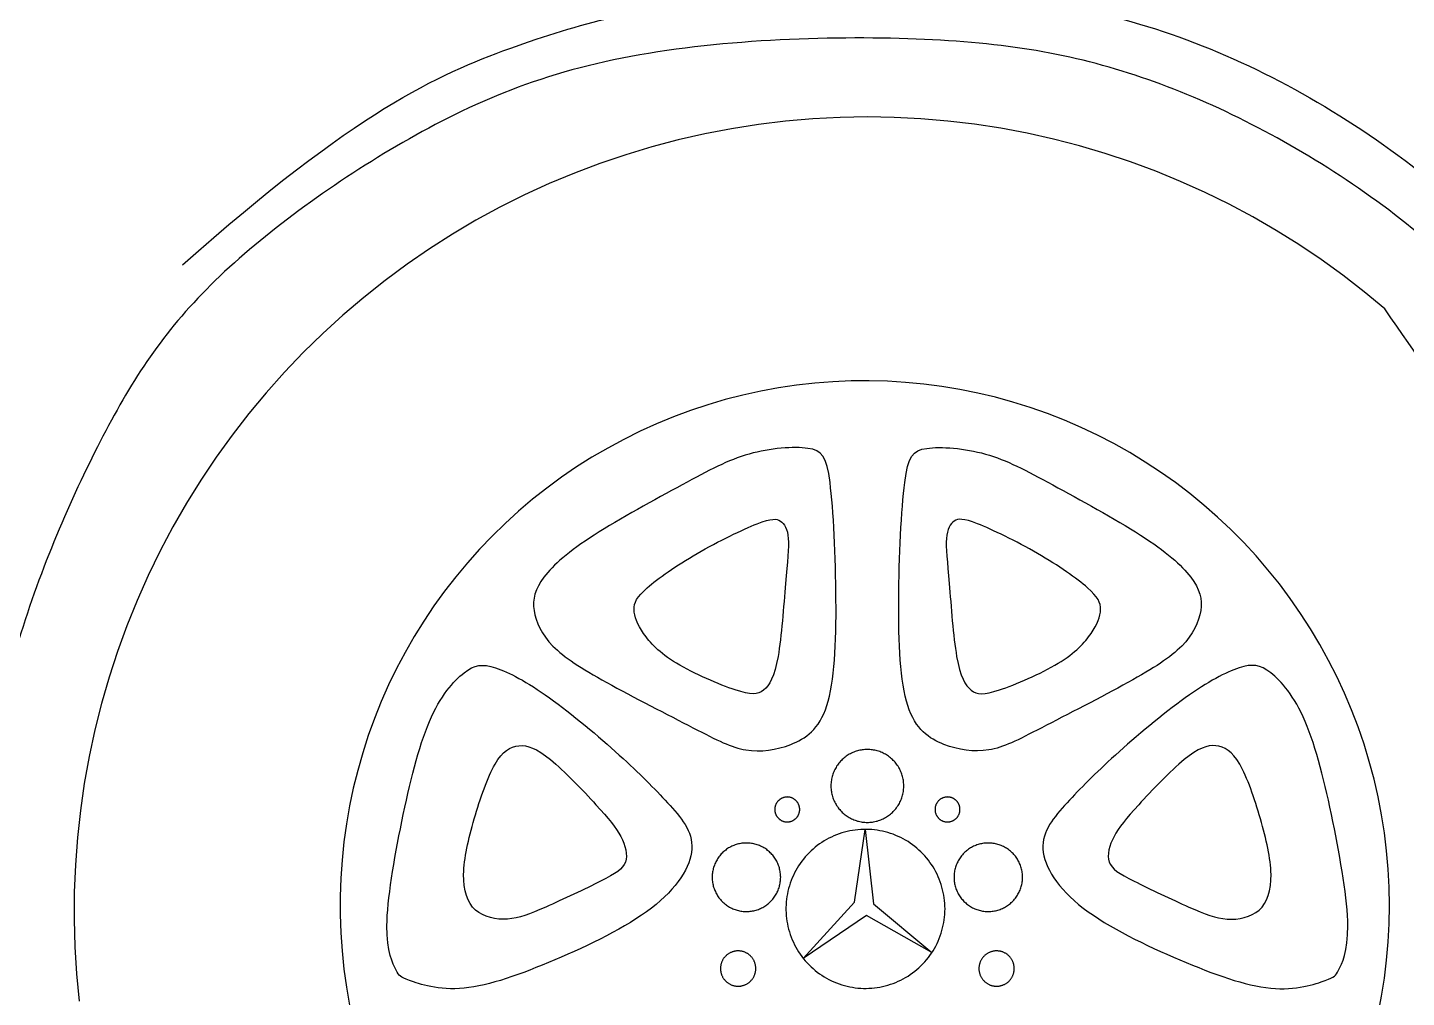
# Model space of a CAD drawing. Header units: millimetres. Extents: x 500 to 16522, y -4 to 2093.
# Drawn here: x 3972 to 4572, y 303 to 724 of the extents above; entities that cross this region are included whole.
import ezdxf

# ---------------------------------------------------------------- set-up
doc = ezdxf.new("R2010")
doc.units = ezdxf.units.MM
doc.header["$MEASUREMENT"] = 0
doc.layers.add('inner', color=180, linetype='Continuous')
doc.layers.add('outer', color=200, linetype='Continuous')

msp = doc.modelspace()

# ---------------------------------------------------------------- linework, layer by layer
at = {"layer": 'inner'}
for points in [[(4337.32, 685.62), (4325.46, 685.42), (4313.61, 684.81), (4301.79, 683.79), (4290.01, 682.37), (4278.29, 680.54), (4266.64, 678.31), (4255.08, 675.68), (4243.61, 672.65), (4232.25, 669.23), (4221.01, 665.42), (4209.92, 661.23), (4198.97, 656.66), (4188.19, 651.72), (4177.58, 646.4), (4167.16, 640.73), (4156.95, 634.7), (4146.94, 628.33), (4137.17, 621.61), (4127.63, 614.56), (4118.33, 607.19), (4109.3, 599.5), (4100.54, 591.51), (4092.05, 583.21), (4083.86, 574.64), (4075.96, 565.78), (4068.38, 556.66), (4061.11, 547.29), (4054.17, 537.67), (4047.57, 527.81), (4041.31, 517.74), (4035.39, 507.45), (4029.84, 496.97), (4024.65, 486.31), (4019.83, 475.47), (4015.38, 464.47), (4011.32, 453.33), (4007.64, 442.05), (4004.35, 430.65), (4001.45, 419.15), (3998.95, 407.55), (3996.85, 395.88), (3995.16, 384.14), (3993.87, 372.35), (3992.98, 360.52), (3992.51, 348.66), (3992.44, 336.8), (3992.78, 324.94), (3993.52, 313.11), (3994.68, 301.3)], [(4562.24, 602.19), (4553.27, 609.65), (4544.05, 616.8), (4534.6, 623.63), (4524.91, 630.14), (4515.02, 636.32), (4504.92, 642.16), (4494.63, 647.66), (4484.15, 652.8), (4473.52, 657.59), (4462.72, 662.02), (4451.78, 666.08), (4440.71, 669.76), (4429.52, 673.07), (4418.23, 676), (4406.84, 678.54), (4395.38, 680.7), (4383.84, 682.47), (4372.26, 683.85), (4360.63, 684.84), (4348.98, 685.43), (4337.32, 685.62)], [(4559.37, 295.67), (4560.87, 303.44), (4562.1, 311.27), (4563.06, 319.13), (4563.75, 327.02), (4564.16, 334.92), (4564.3, 342.84), (4564.16, 350.76), (4563.75, 358.67), (4563.06, 366.56), (4562.1, 374.42), (4560.87, 382.24), (4559.37, 390.01), (4557.6, 397.73), (4555.56, 405.38), (4553.26, 412.96), (4550.69, 420.45), (4547.87, 427.85), (4544.79, 435.14), (4541.46, 442.33), (4537.88, 449.39), (4534.06, 456.33), (4530.01, 463.13), (4525.71, 469.79), (4521.19, 476.29), (4516.45, 482.63), (4511.49, 488.8), (4506.32, 494.8), (4500.94, 500.61), (4495.37, 506.24), (4489.6, 511.66), (4483.65, 516.89), (4477.52, 521.9), (4471.22, 526.7), (4464.76, 531.27), (4458.14, 535.62), (4451.38, 539.74), (4444.47, 543.62), (4437.44, 547.26), (4430.29, 550.65), (4423.02, 553.79), (4415.64, 556.68), (4408.17, 559.31), (4400.62, 561.67), (4392.98, 563.78), (4385.28, 565.62), (4377.52, 567.19), (4369.71, 568.49), (4361.86, 569.51), (4353.97, 570.27), (4346.07, 570.75), (4338.15, 570.96), (4330.24, 570.89), (4322.32, 570.54), (4314.43, 569.93), (4306.56, 569.03), (4298.73, 567.87), (4290.94, 566.44), (4283.21, 564.73), (4275.54, 562.76), (4267.94, 560.52), (4260.43, 558.02), (4253.01, 555.26), (4245.68, 552.25), (4238.47, 548.98), (4231.38, 545.47), (4224.41, 541.71), (4217.57, 537.71), (4210.88, 533.48), (4204.34, 529.01), (4197.96, 524.32), (4191.74, 519.42), (4185.7, 514.3), (4179.84, 508.97), (4174.17, 503.45), (4168.69, 497.73), (4163.42, 491.82), (4158.35, 485.74), (4153.5, 479.48), (4148.87, 473.06), (4144.46, 466.48), (4140.28, 459.75), (4136.34, 452.88), (4132.65, 445.88), (4129.19, 438.75), (4125.99, 431.51), (4123.04, 424.16), (4120.34, 416.72), (4117.91, 409.18), (4115.74, 401.56), (4113.83, 393.88), (4112.2, 386.13), (4110.83, 378.33), (4109.73, 370.49), (4108.91, 362.61), (4108.36, 354.71), (4108.08, 346.8), (4108.08, 338.88), (4108.36, 330.97), (4108.91, 323.07), (4109.73, 315.19), (4110.83, 307.35), (4112.2, 299.55)], [(4337.32, 410.65), (4336.77, 410.64), (4336.22, 410.61), (4335.68, 410.57), (4335.13, 410.5), (4334.59, 410.42), (4334.06, 410.31), (4333.52, 410.19), (4333, 410.05), (4332.47, 409.89), (4331.95, 409.72), (4331.44, 409.52), (4330.94, 409.31), (4330.44, 409.08), (4329.95, 408.84), (4329.47, 408.58), (4329, 408.3), (4328.54, 408), (4328.09, 407.69), (4327.65, 407.36), (4327.23, 407.02), (4326.81, 406.67), (4326.41, 406.3), (4326.02, 405.91), (4325.64, 405.52), (4325.28, 405.11), (4324.93, 404.69), (4324.6, 404.25), (4324.28, 403.81), (4323.97, 403.35), (4323.69, 402.89), (4323.42, 402.41), (4323.16, 401.93), (4322.92, 401.44), (4322.7, 400.94), (4322.5, 400.43), (4322.32, 399.91), (4322.15, 399.39), (4322, 398.87), (4321.87, 398.33), (4321.76, 397.8), (4321.66, 397.26), (4321.59, 396.72), (4321.53, 396.17), (4321.49, 395.63), (4321.47, 395.08), (4321.47, 394.54), (4321.49, 393.99), (4321.53, 393.44), (4321.59, 392.9), (4321.66, 392.36), (4321.76, 391.82), (4321.87, 391.28), (4322, 390.75), (4322.15, 390.23), (4322.32, 389.71), (4322.5, 389.19), (4322.7, 388.68), (4322.92, 388.18), (4323.16, 387.69), (4323.42, 387.21), (4323.69, 386.73), (4323.97, 386.26), (4324.28, 385.81), (4324.6, 385.36), (4324.93, 384.93), (4325.28, 384.51), (4325.64, 384.1), (4326.02, 383.7), (4326.41, 383.32), (4326.81, 382.95), (4327.23, 382.59), (4327.65, 382.25), (4328.09, 381.93), (4328.54, 381.62), (4329, 381.32), (4329.47, 381.04), (4329.95, 380.78), (4330.44, 380.53), (4330.94, 380.31), (4331.44, 380.09), (4331.95, 379.9), (4332.47, 379.72), (4333, 379.57), (4333.52, 379.43), (4334.06, 379.3), (4334.59, 379.2), (4335.13, 379.12), (4335.68, 379.05), (4336.22, 379), (4336.77, 378.98), (4337.32, 378.97)], [(4337.32, 378.97), (4337.86, 378.98), (4338.41, 379), (4338.95, 379.05), (4339.5, 379.12), (4340.04, 379.2), (4340.57, 379.3), (4341.11, 379.43), (4341.64, 379.57), (4342.16, 379.72), (4342.68, 379.9), (4343.19, 380.09), (4343.69, 380.31), (4344.19, 380.53), (4344.68, 380.78), (4345.16, 381.04), (4345.63, 381.32), (4346.09, 381.62), (4346.54, 381.93), (4346.98, 382.25), (4347.41, 382.59), (4347.82, 382.95), (4348.22, 383.32), (4348.61, 383.7), (4348.99, 384.1), (4349.35, 384.51), (4349.7, 384.93), (4350.04, 385.36), (4350.35, 385.81), (4350.66, 386.26), (4350.94, 386.73), (4351.22, 387.21), (4351.47, 387.69), (4351.71, 388.18), (4351.93, 388.68), (4352.13, 389.19), (4352.31, 389.71), (4352.48, 390.23), (4352.63, 390.75), (4352.76, 391.28), (4352.87, 391.82), (4352.97, 392.36), (4353.04, 392.9), (4353.1, 393.44), (4353.14, 393.99), (4353.16, 394.54), (4353.16, 395.08), (4353.14, 395.63), (4353.1, 396.17), (4353.04, 396.72), (4352.97, 397.26), (4352.87, 397.8), (4352.76, 398.33), (4352.63, 398.87), (4352.48, 399.39), (4352.31, 399.91), (4352.13, 400.43), (4351.93, 400.94), (4351.71, 401.44), (4351.47, 401.93), (4351.22, 402.41), (4350.94, 402.89), (4350.66, 403.35), (4350.35, 403.81), (4350.04, 404.25), (4349.7, 404.69), (4349.35, 405.11), (4348.99, 405.52), (4348.61, 405.91), (4348.22, 406.3), (4347.82, 406.67), (4347.41, 407.02), (4346.98, 407.36), (4346.54, 407.69), (4346.09, 408), (4345.63, 408.3), (4345.16, 408.58), (4344.68, 408.84), (4344.19, 409.08), (4343.69, 409.31), (4343.19, 409.52), (4342.68, 409.72), (4342.16, 409.89), (4341.64, 410.05), (4341.11, 410.19), (4340.57, 410.31), (4340.04, 410.42), (4339.5, 410.5), (4338.95, 410.57), (4338.41, 410.61), (4337.86, 410.64), (4337.32, 410.65)]]:
    msp.add_lwpolyline(points, dxfattribs=at)
for points in [[(4307.9, 384.59), (4307.9, 384.77), (4307.89, 384.96), (4307.87, 385.15), (4307.85, 385.34), (4307.82, 385.52), (4307.78, 385.71), (4307.74, 385.89), (4307.69, 386.07), (4307.64, 386.25), (4307.58, 386.43), (4307.51, 386.61), (4307.44, 386.78), (4307.36, 386.95), (4307.27, 387.12), (4307.18, 387.28), (4307.08, 387.44), (4306.98, 387.6), (4306.87, 387.76), (4306.76, 387.91), (4306.64, 388.05), (4306.52, 388.2), (4306.39, 388.33), (4306.26, 388.47), (4306.12, 388.6), (4305.98, 388.72), (4305.84, 388.84), (4305.69, 388.95), (4305.53, 389.06), (4305.38, 389.17), (4305.22, 389.26), (4305.05, 389.36), (4304.88, 389.44), (4304.71, 389.52), (4304.54, 389.6), (4304.37, 389.67), (4304.19, 389.73), (4304.01, 389.79), (4303.83, 389.84), (4303.65, 389.88), (4303.46, 389.92), (4303.28, 389.95), (4303.09, 389.97), (4302.9, 389.99), (4302.71, 390), (4302.53, 390.01), (4302.34, 390), (4302.15, 390), (4301.96, 389.98), (4301.77, 389.96), (4301.59, 389.93), (4301.4, 389.9), (4301.22, 389.86), (4301.04, 389.81), (4300.86, 389.76), (4300.68, 389.7), (4300.5, 389.63), (4300.33, 389.56), (4300.16, 389.48), (4299.99, 389.4), (4299.82, 389.31), (4299.66, 389.22), (4299.5, 389.12), (4299.35, 389.01), (4299.19, 388.9), (4299.05, 388.78), (4298.9, 388.66), (4298.76, 388.53), (4298.63, 388.4), (4298.5, 388.27), (4298.37, 388.13), (4298.25, 387.98), (4298.14, 387.83), (4298.03, 387.68), (4297.92, 387.52), (4297.82, 387.36), (4297.73, 387.2), (4297.64, 387.03), (4297.56, 386.86), (4297.48, 386.69), (4297.41, 386.52), (4297.35, 386.34), (4297.29, 386.16), (4297.24, 385.98), (4297.19, 385.8), (4297.16, 385.61), (4297.12, 385.43), (4297.1, 385.24), (4297.08, 385.06), (4297.06, 384.87), (4297.06, 384.68), (4297.06, 384.49), (4297.06, 384.3), (4297.08, 384.12), (4297.1, 383.93), (4297.12, 383.74), (4297.16, 383.56), (4297.19, 383.37), (4297.24, 383.19), (4297.29, 383.01), (4297.35, 382.83), (4297.41, 382.65), (4297.48, 382.48), (4297.56, 382.31), (4297.64, 382.14), (4297.73, 381.97), (4297.82, 381.81), (4297.92, 381.65), (4298.03, 381.49), (4298.14, 381.34), (4298.25, 381.19), (4298.37, 381.05), (4298.5, 380.91), (4298.63, 380.77), (4298.76, 380.64), (4298.9, 380.51), (4299.05, 380.39), (4299.19, 380.27), (4299.35, 380.16), (4299.5, 380.06), (4299.66, 379.96), (4299.82, 379.86), (4299.99, 379.77), (4300.16, 379.69), (4300.33, 379.61), (4300.5, 379.54), (4300.68, 379.47), (4300.86, 379.41), (4301.04, 379.36), (4301.22, 379.31), (4301.4, 379.27), (4301.59, 379.24), (4301.77, 379.21), (4301.96, 379.19), (4302.15, 379.18), (4302.34, 379.17), (4302.53, 379.17), (4302.71, 379.17), (4302.9, 379.18), (4303.09, 379.2), (4303.28, 379.22), (4303.46, 379.25), (4303.65, 379.29), (4303.83, 379.34), (4304.01, 379.39), (4304.19, 379.44), (4304.37, 379.5), (4304.54, 379.57), (4304.71, 379.65), (4304.88, 379.73), (4305.05, 379.82), (4305.22, 379.91), (4305.38, 380.01), (4305.53, 380.11), (4305.69, 380.22), (4305.84, 380.33), (4305.98, 380.45), (4306.12, 380.57), (4306.26, 380.7), (4306.39, 380.84), (4306.52, 380.98), (4306.64, 381.12), (4306.76, 381.26), (4306.87, 381.41), (4306.98, 381.57), (4307.08, 381.73), (4307.18, 381.89), (4307.27, 382.05), (4307.36, 382.22), (4307.44, 382.39), (4307.51, 382.57), (4307.58, 382.74), (4307.64, 382.92), (4307.69, 383.1), (4307.74, 383.28), (4307.78, 383.46), (4307.82, 383.65), (4307.85, 383.84), (4307.87, 384.02), (4307.89, 384.21), (4307.9, 384.4)], [(4377.57, 384.59), (4377.57, 384.77), (4377.56, 384.96), (4377.54, 385.15), (4377.52, 385.34), (4377.49, 385.52), (4377.46, 385.71), (4377.41, 385.89), (4377.37, 386.07), (4377.31, 386.25), (4377.25, 386.43), (4377.18, 386.61), (4377.11, 386.78), (4377.03, 386.95), (4376.95, 387.12), (4376.86, 387.28), (4376.76, 387.44), (4376.66, 387.6), (4376.55, 387.76), (4376.44, 387.91), (4376.32, 388.05), (4376.2, 388.2), (4376.07, 388.33), (4375.94, 388.47), (4375.8, 388.6), (4375.66, 388.72), (4375.51, 388.84), (4375.36, 388.95), (4375.21, 389.06), (4375.05, 389.17), (4374.89, 389.26), (4374.73, 389.36), (4374.56, 389.44), (4374.39, 389.52), (4374.22, 389.6), (4374.04, 389.67), (4373.86, 389.73), (4373.68, 389.79), (4373.5, 389.84), (4373.32, 389.88), (4373.14, 389.92), (4372.95, 389.95), (4372.76, 389.97), (4372.58, 389.99), (4372.39, 390), (4372.2, 390.01), (4372.01, 390), (4371.82, 390), (4371.64, 389.98), (4371.45, 389.96), (4371.26, 389.93), (4371.08, 389.9), (4370.89, 389.86), (4370.71, 389.81), (4370.53, 389.76), (4370.35, 389.7), (4370.18, 389.63), (4370, 389.56), (4369.83, 389.48), (4369.66, 389.4), (4369.5, 389.31), (4369.33, 389.22), (4369.18, 389.12), (4369.02, 389.01), (4368.87, 388.9), (4368.72, 388.78), (4368.58, 388.66), (4368.44, 388.53), (4368.3, 388.4), (4368.17, 388.27), (4368.05, 388.13), (4367.93, 387.98), (4367.81, 387.83), (4367.7, 387.68), (4367.6, 387.52), (4367.5, 387.36), (4367.4, 387.2), (4367.32, 387.03), (4367.23, 386.86), (4367.16, 386.69), (4367.09, 386.52), (4367.02, 386.34), (4366.97, 386.16), (4366.92, 385.98), (4366.87, 385.8), (4366.83, 385.61), (4366.8, 385.43), (4366.77, 385.24), (4366.75, 385.06), (4366.74, 384.87), (4366.73, 384.68), (4366.73, 384.49), (4366.74, 384.3), (4366.75, 384.12), (4366.77, 383.93), (4366.8, 383.74), (4366.83, 383.56), (4366.87, 383.37), (4366.92, 383.19), (4366.97, 383.01), (4367.02, 382.83), (4367.09, 382.65), (4367.16, 382.48), (4367.23, 382.31), (4367.32, 382.14), (4367.4, 381.97), (4367.5, 381.81), (4367.6, 381.65), (4367.7, 381.49), (4367.81, 381.34), (4367.93, 381.19), (4368.05, 381.05), (4368.17, 380.91), (4368.3, 380.77), (4368.44, 380.64), (4368.58, 380.51), (4368.72, 380.39), (4368.87, 380.27), (4369.02, 380.16), (4369.18, 380.06), (4369.33, 379.96), (4369.5, 379.86), (4369.66, 379.77), (4369.83, 379.69), (4370, 379.61), (4370.18, 379.54), (4370.35, 379.47), (4370.53, 379.41), (4370.71, 379.36), (4370.89, 379.31), (4371.08, 379.27), (4371.26, 379.24), (4371.45, 379.21), (4371.64, 379.19), (4371.82, 379.18), (4372.01, 379.17), (4372.2, 379.17), (4372.39, 379.17), (4372.58, 379.18), (4372.76, 379.2), (4372.95, 379.22), (4373.14, 379.25), (4373.32, 379.29), (4373.5, 379.34), (4373.68, 379.39), (4373.86, 379.44), (4374.04, 379.5), (4374.22, 379.57), (4374.39, 379.65), (4374.56, 379.73), (4374.73, 379.82), (4374.89, 379.91), (4375.05, 380.01), (4375.21, 380.11), (4375.36, 380.22), (4375.51, 380.33), (4375.66, 380.45), (4375.8, 380.57), (4375.94, 380.7), (4376.07, 380.84), (4376.2, 380.98), (4376.32, 381.12), (4376.44, 381.26), (4376.55, 381.41), (4376.66, 381.57), (4376.76, 381.73), (4376.86, 381.89), (4376.95, 382.05), (4377.03, 382.22), (4377.11, 382.39), (4377.18, 382.57), (4377.25, 382.74), (4377.31, 382.92), (4377.37, 383.1), (4377.41, 383.28), (4377.46, 383.46), (4377.49, 383.65), (4377.52, 383.84), (4377.54, 384.02), (4377.56, 384.21), (4377.57, 384.4)], [(4371.08, 341.38), (4371.06, 342.57), (4370.99, 343.77), (4370.89, 344.97), (4370.74, 346.16), (4370.56, 347.35), (4370.33, 348.52), (4370.06, 349.69), (4369.75, 350.85), (4369.4, 352), (4369.01, 353.14), (4368.59, 354.26), (4368.12, 355.36), (4367.62, 356.45), (4367.07, 357.52), (4366.49, 358.57), (4365.88, 359.6), (4365.23, 360.61), (4364.54, 361.6), (4363.83, 362.56), (4363.07, 363.49), (4362.29, 364.4), (4361.48, 365.28), (4360.63, 366.14), (4359.76, 366.96), (4358.85, 367.75), (4357.93, 368.51), (4356.97, 369.24), (4355.99, 369.93), (4354.99, 370.59), (4353.96, 371.21), (4352.92, 371.8), (4351.85, 372.35), (4350.77, 372.87), (4349.67, 373.34), (4348.55, 373.78), (4347.42, 374.18), (4346.27, 374.54), (4345.12, 374.86), (4343.95, 375.13), (4342.77, 375.37), (4341.59, 375.57), (4340.4, 375.73), (4339.2, 375.84), (4338.01, 375.91), (4336.81, 375.94), (4335.61, 375.93), (4334.41, 375.88), (4333.21, 375.79), (4332.02, 375.65), (4330.83, 375.48), (4329.65, 375.26), (4328.48, 375), (4327.32, 374.7), (4326.17, 374.36), (4325.03, 373.98), (4323.9, 373.57), (4322.79, 373.11), (4321.7, 372.61), (4320.63, 372.08), (4319.57, 371.51), (4318.53, 370.91), (4317.52, 370.26), (4316.53, 369.59), (4315.56, 368.88), (4314.62, 368.13), (4313.7, 367.36), (4312.82, 366.55), (4311.96, 365.71), (4311.13, 364.85), (4310.33, 363.95), (4309.56, 363.03), (4308.82, 362.08), (4308.12, 361.11), (4307.45, 360.11), (4306.82, 359.09), (4306.22, 358.05), (4305.66, 356.99), (4305.14, 355.91), (4304.65, 354.81), (4304.21, 353.7), (4303.8, 352.57), (4303.43, 351.43), (4303.1, 350.27), (4302.81, 349.11), (4302.56, 347.94), (4302.36, 346.75), (4302.19, 345.56), (4302.07, 344.37), (4301.98, 343.17), (4301.94, 341.98), (4301.94, 340.78), (4301.98, 339.58), (4302.07, 338.38), (4302.19, 337.19), (4302.36, 336), (4302.56, 334.81), (4302.81, 333.64), (4303.1, 332.48), (4303.43, 331.32), (4303.8, 330.18), (4304.21, 329.05), (4304.65, 327.94), (4305.14, 326.84), (4305.66, 325.76), (4306.22, 324.7), (4306.82, 323.66), (4307.45, 322.64), (4308.12, 321.64), (4308.82, 320.67), (4309.56, 319.72), (4310.33, 318.8), (4311.13, 317.9), (4311.96, 317.04), (4312.82, 316.2), (4313.7, 315.39), (4314.62, 314.62), (4315.56, 313.87), (4316.53, 313.16), (4317.52, 312.49), (4318.53, 311.84), (4319.57, 311.24), (4320.63, 310.67), (4321.7, 310.14), (4322.79, 309.64), (4323.9, 309.18), (4325.03, 308.77), (4326.17, 308.39), (4327.32, 308.05), (4328.48, 307.75), (4329.65, 307.49), (4330.83, 307.27), (4332.02, 307.1), (4333.21, 306.96), (4334.41, 306.87), (4335.61, 306.82), (4336.81, 306.81), (4338.01, 306.84), (4339.2, 306.91), (4340.4, 307.03), (4341.59, 307.18), (4342.77, 307.38), (4343.95, 307.62), (4345.12, 307.89), (4346.27, 308.21), (4347.42, 308.57), (4348.55, 308.97), (4349.67, 309.41), (4350.77, 309.88), (4351.85, 310.4), (4352.92, 310.95), (4353.96, 311.54), (4354.99, 312.16), (4355.99, 312.82), (4356.97, 313.51), (4357.93, 314.24), (4358.85, 315), (4359.76, 315.79), (4360.63, 316.61), (4361.48, 317.47), (4362.29, 318.35), (4363.07, 319.26), (4363.83, 320.19), (4364.54, 321.15), (4365.23, 322.14), (4365.88, 323.15), (4366.49, 324.18), (4367.07, 325.23), (4367.62, 326.3), (4368.12, 327.39), (4368.59, 328.49), (4369.01, 329.61), (4369.4, 330.75), (4369.75, 331.9), (4370.06, 333.06), (4370.33, 334.23), (4370.56, 335.4), (4370.74, 336.59), (4370.89, 337.78), (4370.99, 338.98), (4371.06, 340.18)], [(4309.44, 319.87), (4331.78, 344.31), (4336.4, 375.94), (4340.06, 343.58), (4365.39, 322.39), (4336.89, 338.46)], [(4299.63, 355.12), (4299.62, 355.64), (4299.59, 356.15), (4299.55, 356.67), (4299.48, 357.18), (4299.4, 357.69), (4299.31, 358.2), (4299.19, 358.7), (4299.06, 359.2), (4298.91, 359.7), (4298.74, 360.18), (4298.55, 360.67), (4298.35, 361.14), (4298.14, 361.61), (4297.9, 362.07), (4297.65, 362.53), (4297.39, 362.97), (4297.11, 363.4), (4296.81, 363.83), (4296.5, 364.24), (4296.18, 364.65), (4295.84, 365.04), (4295.49, 365.42), (4295.13, 365.78), (4294.75, 366.14), (4294.36, 366.48), (4293.96, 366.81), (4293.55, 367.12), (4293.13, 367.42), (4292.7, 367.7), (4292.26, 367.97), (4291.81, 368.22), (4291.35, 368.46), (4290.88, 368.68), (4290.41, 368.89), (4289.92, 369.08), (4289.44, 369.25), (4288.94, 369.4), (4288.45, 369.54), (4287.94, 369.66), (4287.44, 369.76), (4286.93, 369.85), (4286.41, 369.91), (4285.9, 369.96), (4285.38, 369.99), (4284.87, 370.01), (4284.35, 370), (4283.83, 369.98), (4283.32, 369.94), (4282.81, 369.88), (4282.29, 369.81), (4281.79, 369.71), (4281.28, 369.6), (4280.78, 369.47), (4280.28, 369.33), (4279.79, 369.16), (4279.31, 368.98), (4278.83, 368.79), (4278.36, 368.57), (4277.9, 368.34), (4277.44, 368.1), (4277, 367.84), (4276.56, 367.56), (4276.13, 367.27), (4275.72, 366.96), (4275.31, 366.64), (4274.92, 366.31), (4274.53, 365.96), (4274.16, 365.6), (4273.81, 365.23), (4273.46, 364.84), (4273.13, 364.45), (4272.81, 364.04), (4272.51, 363.62), (4272.22, 363.19), (4271.95, 362.75), (4271.7, 362.3), (4271.45, 361.84), (4271.23, 361.38), (4271.02, 360.91), (4270.83, 360.43), (4270.65, 359.94), (4270.49, 359.45), (4270.35, 358.95), (4270.23, 358.45), (4270.12, 357.94), (4270.03, 357.44), (4269.96, 356.92), (4269.9, 356.41), (4269.87, 355.89), (4269.85, 355.38), (4269.85, 354.86), (4269.87, 354.34), (4269.9, 353.83), (4269.96, 353.31), (4270.03, 352.8), (4270.12, 352.29), (4270.23, 351.79), (4270.35, 351.29), (4270.49, 350.79), (4270.65, 350.3), (4270.83, 349.81), (4271.02, 349.33), (4271.23, 348.86), (4271.45, 348.39), (4271.7, 347.94), (4271.95, 347.49), (4272.22, 347.05), (4272.51, 346.62), (4272.81, 346.2), (4273.13, 345.79), (4273.46, 345.4), (4273.81, 345.01), (4274.16, 344.64), (4274.53, 344.28), (4274.92, 343.93), (4275.31, 343.59), (4275.72, 343.27), (4276.13, 342.97), (4276.56, 342.68), (4277, 342.4), (4277.44, 342.14), (4277.9, 341.89), (4278.36, 341.66), (4278.83, 341.45), (4279.31, 341.25), (4279.79, 341.07), (4280.28, 340.91), (4280.78, 340.77), (4281.28, 340.64), (4281.79, 340.53), (4282.29, 340.43), (4282.81, 340.36), (4283.32, 340.3), (4283.83, 340.26), (4284.35, 340.23), (4284.87, 340.23), (4285.38, 340.24), (4285.9, 340.27), (4286.41, 340.32), (4286.93, 340.39), (4287.44, 340.48), (4287.94, 340.58), (4288.45, 340.7), (4288.94, 340.84), (4289.44, 340.99), (4289.92, 341.16), (4290.41, 341.35), (4290.88, 341.56), (4291.35, 341.78), (4291.81, 342.01), (4292.26, 342.27), (4292.7, 342.54), (4293.13, 342.82), (4293.55, 343.12), (4293.96, 343.43), (4294.36, 343.76), (4294.75, 344.1), (4295.13, 344.45), (4295.49, 344.82), (4295.84, 345.2), (4296.18, 345.59), (4296.5, 346), (4296.81, 346.41), (4297.11, 346.83), (4297.39, 347.27), (4297.65, 347.71), (4297.9, 348.16), (4298.14, 348.63), (4298.35, 349.09), (4298.55, 349.57), (4298.74, 350.05), (4298.91, 350.54), (4299.06, 351.04), (4299.19, 351.54), (4299.31, 352.04), (4299.4, 352.55), (4299.48, 353.06), (4299.55, 353.57), (4299.59, 354.09), (4299.62, 354.6)], [(4404.78, 355.12), (4404.77, 355.64), (4404.75, 356.15), (4404.7, 356.67), (4404.64, 357.18), (4404.56, 357.69), (4404.46, 358.2), (4404.35, 358.7), (4404.21, 359.2), (4404.06, 359.7), (4403.89, 360.18), (4403.71, 360.67), (4403.51, 361.14), (4403.29, 361.61), (4403.06, 362.07), (4402.81, 362.53), (4402.54, 362.97), (4402.26, 363.4), (4401.97, 363.83), (4401.66, 364.24), (4401.34, 364.65), (4401, 365.04), (4400.65, 365.42), (4400.28, 365.78), (4399.91, 366.14), (4399.52, 366.48), (4399.12, 366.81), (4398.71, 367.12), (4398.29, 367.42), (4397.85, 367.7), (4397.41, 367.97), (4396.96, 368.22), (4396.5, 368.46), (4396.04, 368.68), (4395.56, 368.89), (4395.08, 369.08), (4394.59, 369.25), (4394.1, 369.4), (4393.6, 369.54), (4393.1, 369.66), (4392.59, 369.76), (4392.08, 369.85), (4391.57, 369.91), (4391.06, 369.96), (4390.54, 369.99), (4390.02, 370.01), (4389.51, 370), (4388.99, 369.98), (4388.47, 369.94), (4387.96, 369.88), (4387.45, 369.81), (4386.94, 369.71), (4386.44, 369.6), (4385.94, 369.47), (4385.44, 369.33), (4384.95, 369.16), (4384.47, 368.98), (4383.99, 368.79), (4383.52, 368.57), (4383.05, 368.34), (4382.6, 368.1), (4382.15, 367.84), (4381.72, 367.56), (4381.29, 367.27), (4380.87, 366.96), (4380.47, 366.64), (4380.07, 366.31), (4379.69, 365.96), (4379.32, 365.6), (4378.96, 365.23), (4378.62, 364.84), (4378.29, 364.45), (4377.97, 364.04), (4377.67, 363.62), (4377.38, 363.19), (4377.11, 362.75), (4376.85, 362.3), (4376.61, 361.84), (4376.38, 361.38), (4376.18, 360.91), (4375.98, 360.43), (4375.81, 359.94), (4375.65, 359.45), (4375.51, 358.95), (4375.38, 358.45), (4375.27, 357.94), (4375.19, 357.44), (4375.11, 356.92), (4375.06, 356.41), (4375.02, 355.89), (4375.01, 355.38), (4375.01, 354.86), (4375.02, 354.34), (4375.06, 353.83), (4375.11, 353.31), (4375.19, 352.8), (4375.27, 352.29), (4375.38, 351.79), (4375.51, 351.29), (4375.65, 350.79), (4375.81, 350.3), (4375.98, 349.81), (4376.18, 349.33), (4376.38, 348.86), (4376.61, 348.39), (4376.85, 347.94), (4377.11, 347.49), (4377.38, 347.05), (4377.67, 346.62), (4377.97, 346.2), (4378.29, 345.79), (4378.62, 345.4), (4378.96, 345.01), (4379.32, 344.64), (4379.69, 344.28), (4380.07, 343.93), (4380.47, 343.59), (4380.87, 343.27), (4381.29, 342.97), (4381.72, 342.68), (4382.15, 342.4), (4382.6, 342.14), (4383.05, 341.89), (4383.52, 341.66), (4383.99, 341.45), (4384.47, 341.25), (4384.95, 341.07), (4385.44, 340.91), (4385.94, 340.77), (4386.44, 340.64), (4386.94, 340.53), (4387.45, 340.43), (4387.96, 340.36), (4388.47, 340.3), (4388.99, 340.26), (4389.51, 340.23), (4390.02, 340.23), (4390.54, 340.24), (4391.06, 340.27), (4391.57, 340.32), (4392.08, 340.39), (4392.59, 340.48), (4393.1, 340.58), (4393.6, 340.7), (4394.1, 340.84), (4394.59, 340.99), (4395.08, 341.16), (4395.56, 341.35), (4396.04, 341.56), (4396.5, 341.78), (4396.96, 342.01), (4397.41, 342.27), (4397.85, 342.54), (4398.29, 342.82), (4398.71, 343.12), (4399.12, 343.43), (4399.52, 343.76), (4399.91, 344.1), (4400.28, 344.45), (4400.65, 344.82), (4401, 345.2), (4401.34, 345.59), (4401.66, 346), (4401.97, 346.41), (4402.26, 346.83), (4402.54, 347.27), (4402.81, 347.71), (4403.06, 348.16), (4403.29, 348.63), (4403.51, 349.09), (4403.71, 349.57), (4403.89, 350.05), (4404.06, 350.54), (4404.21, 351.04), (4404.35, 351.54), (4404.46, 352.04), (4404.56, 352.55), (4404.64, 353.06), (4404.7, 353.57), (4404.75, 354.09), (4404.77, 354.6)], [(4288.81, 315.43), (4288.81, 315.7), (4288.79, 315.96), (4288.77, 316.23), (4288.74, 316.49), (4288.7, 316.76), (4288.65, 317.02), (4288.59, 317.28), (4288.52, 317.53), (4288.44, 317.79), (4288.35, 318.04), (4288.26, 318.29), (4288.16, 318.54), (4288.04, 318.78), (4287.92, 319.02), (4287.79, 319.25), (4287.66, 319.48), (4287.51, 319.7), (4287.36, 319.92), (4287.2, 320.14), (4287.03, 320.34), (4286.86, 320.55), (4286.68, 320.74), (4286.49, 320.93), (4286.3, 321.11), (4286.1, 321.29), (4285.89, 321.46), (4285.68, 321.62), (4285.46, 321.78), (4285.24, 321.92), (4285.01, 322.06), (4284.78, 322.19), (4284.54, 322.31), (4284.3, 322.43), (4284.05, 322.53), (4283.81, 322.63), (4283.55, 322.72), (4283.3, 322.8), (4283.04, 322.87), (4282.78, 322.93), (4282.52, 322.98), (4282.26, 323.03), (4281.99, 323.06), (4281.73, 323.09), (4281.46, 323.1), (4281.2, 323.11), (4280.93, 323.11), (4280.66, 323.1), (4280.4, 323.08), (4280.13, 323.05), (4279.87, 323.01), (4279.61, 322.96), (4279.35, 322.9), (4279.09, 322.84), (4278.83, 322.76), (4278.58, 322.68), (4278.33, 322.58), (4278.08, 322.48), (4277.84, 322.37), (4277.6, 322.25), (4277.37, 322.13), (4277.13, 321.99), (4276.91, 321.85), (4276.69, 321.7), (4276.47, 321.54), (4276.26, 321.38), (4276.06, 321.2), (4275.86, 321.02), (4275.67, 320.84), (4275.49, 320.65), (4275.31, 320.45), (4275.14, 320.24), (4274.98, 320.03), (4274.82, 319.81), (4274.67, 319.59), (4274.53, 319.37), (4274.4, 319.13), (4274.27, 318.9), (4274.16, 318.66), (4274.05, 318.41), (4273.95, 318.17), (4273.86, 317.92), (4273.78, 317.66), (4273.7, 317.41), (4273.64, 317.15), (4273.59, 316.89), (4273.54, 316.62), (4273.5, 316.36), (4273.47, 316.09), (4273.46, 315.83), (4273.45, 315.56), (4273.45, 315.3), (4273.46, 315.03), (4273.47, 314.76), (4273.5, 314.5), (4273.54, 314.23), (4273.59, 313.97), (4273.64, 313.71), (4273.7, 313.45), (4273.78, 313.19), (4273.86, 312.94), (4273.95, 312.69), (4274.05, 312.44), (4274.16, 312.2), (4274.27, 311.96), (4274.4, 311.72), (4274.53, 311.49), (4274.67, 311.26), (4274.82, 311.04), (4274.98, 310.83), (4275.14, 310.62), (4275.31, 310.41), (4275.49, 310.21), (4275.67, 310.02), (4275.86, 309.83), (4276.06, 309.65), (4276.26, 309.48), (4276.47, 309.32), (4276.69, 309.16), (4276.91, 309.01), (4277.13, 308.86), (4277.37, 308.73), (4277.6, 308.6), (4277.84, 308.49), (4278.08, 308.38), (4278.33, 308.27), (4278.58, 308.18), (4278.83, 308.1), (4279.09, 308.02), (4279.35, 307.95), (4279.61, 307.9), (4279.87, 307.85), (4280.13, 307.81), (4280.4, 307.78), (4280.66, 307.76), (4280.93, 307.75), (4281.2, 307.75), (4281.46, 307.75), (4281.73, 307.77), (4281.99, 307.79), (4282.26, 307.83), (4282.52, 307.87), (4282.78, 307.92), (4283.04, 307.99), (4283.3, 308.06), (4283.55, 308.14), (4283.81, 308.23), (4284.05, 308.32), (4284.3, 308.43), (4284.54, 308.54), (4284.78, 308.67), (4285.01, 308.8), (4285.24, 308.94), (4285.46, 309.08), (4285.68, 309.24), (4285.89, 309.4), (4286.1, 309.57), (4286.3, 309.74), (4286.49, 309.92), (4286.68, 310.11), (4286.86, 310.31), (4287.03, 310.51), (4287.2, 310.72), (4287.36, 310.93), (4287.51, 311.15), (4287.66, 311.38), (4287.79, 311.61), (4287.92, 311.84), (4288.04, 312.08), (4288.16, 312.32), (4288.26, 312.57), (4288.35, 312.81), (4288.44, 313.07), (4288.52, 313.32), (4288.59, 313.58), (4288.65, 313.84), (4288.7, 314.1), (4288.74, 314.36), (4288.77, 314.63), (4288.79, 314.9), (4288.81, 315.16)], [(4401.19, 315.43), (4401.18, 315.7), (4401.17, 315.96), (4401.14, 316.23), (4401.11, 316.49), (4401.07, 316.76), (4401.02, 317.02), (4400.96, 317.28), (4400.89, 317.53), (4400.81, 317.79), (4400.73, 318.04), (4400.63, 318.29), (4400.53, 318.54), (4400.42, 318.78), (4400.3, 319.02), (4400.17, 319.25), (4400.03, 319.48), (4399.89, 319.7), (4399.73, 319.92), (4399.57, 320.14), (4399.41, 320.34), (4399.23, 320.55), (4399.05, 320.74), (4398.86, 320.93), (4398.67, 321.11), (4398.47, 321.29), (4398.26, 321.46), (4398.05, 321.62), (4397.83, 321.78), (4397.61, 321.92), (4397.38, 322.06), (4397.15, 322.19), (4396.91, 322.31), (4396.67, 322.43), (4396.43, 322.53), (4396.18, 322.63), (4395.93, 322.72), (4395.67, 322.8), (4395.42, 322.87), (4395.16, 322.93), (4394.89, 322.98), (4394.63, 323.03), (4394.37, 323.06), (4394.1, 323.09), (4393.84, 323.1), (4393.57, 323.11), (4393.3, 323.11), (4393.04, 323.1), (4392.77, 323.08), (4392.5, 323.05), (4392.24, 323.01), (4391.98, 322.96), (4391.72, 322.9), (4391.46, 322.84), (4391.2, 322.76), (4390.95, 322.68), (4390.7, 322.58), (4390.45, 322.48), (4390.21, 322.37), (4389.97, 322.25), (4389.74, 322.13), (4389.51, 321.99), (4389.28, 321.85), (4389.06, 321.7), (4388.85, 321.54), (4388.64, 321.38), (4388.43, 321.2), (4388.24, 321.02), (4388.05, 320.84), (4387.86, 320.65), (4387.68, 320.45), (4387.51, 320.24), (4387.35, 320.03), (4387.19, 319.81), (4387.04, 319.59), (4386.9, 319.37), (4386.77, 319.13), (4386.65, 318.9), (4386.53, 318.66), (4386.42, 318.41), (4386.32, 318.17), (4386.23, 317.92), (4386.15, 317.66), (4386.08, 317.41), (4386.01, 317.15), (4385.96, 316.89), (4385.91, 316.62), (4385.87, 316.36), (4385.85, 316.09), (4385.83, 315.83), (4385.82, 315.56), (4385.82, 315.3), (4385.83, 315.03), (4385.85, 314.76), (4385.87, 314.5), (4385.91, 314.23), (4385.96, 313.97), (4386.01, 313.71), (4386.08, 313.45), (4386.15, 313.19), (4386.23, 312.94), (4386.32, 312.69), (4386.42, 312.44), (4386.53, 312.2), (4386.65, 311.96), (4386.77, 311.72), (4386.9, 311.49), (4387.04, 311.26), (4387.19, 311.04), (4387.35, 310.83), (4387.51, 310.62), (4387.68, 310.41), (4387.86, 310.21), (4388.05, 310.02), (4388.24, 309.83), (4388.43, 309.65), (4388.64, 309.48), (4388.85, 309.32), (4389.06, 309.16), (4389.28, 309.01), (4389.51, 308.86), (4389.74, 308.73), (4389.97, 308.6), (4390.21, 308.49), (4390.45, 308.38), (4390.7, 308.27), (4390.95, 308.18), (4391.2, 308.1), (4391.46, 308.02), (4391.72, 307.95), (4391.98, 307.9), (4392.24, 307.85), (4392.5, 307.81), (4392.77, 307.78), (4393.04, 307.76), (4393.3, 307.75), (4393.57, 307.75), (4393.84, 307.75), (4394.1, 307.77), (4394.37, 307.79), (4394.63, 307.83), (4394.89, 307.87), (4395.16, 307.92), (4395.42, 307.99), (4395.67, 308.06), (4395.93, 308.14), (4396.18, 308.23), (4396.43, 308.32), (4396.67, 308.43), (4396.91, 308.54), (4397.15, 308.67), (4397.38, 308.8), (4397.61, 308.94), (4397.83, 309.08), (4398.05, 309.24), (4398.26, 309.4), (4398.47, 309.57), (4398.67, 309.74), (4398.86, 309.92), (4399.05, 310.11), (4399.23, 310.31), (4399.41, 310.51), (4399.57, 310.72), (4399.73, 310.93), (4399.89, 311.15), (4400.03, 311.38), (4400.17, 311.61), (4400.3, 311.84), (4400.42, 312.08), (4400.53, 312.32), (4400.63, 312.57), (4400.73, 312.81), (4400.81, 313.07), (4400.89, 313.32), (4400.96, 313.58), (4401.02, 313.84), (4401.07, 314.1), (4401.11, 314.36), (4401.14, 314.63), (4401.17, 314.9), (4401.18, 315.16)]]:
    msp.add_lwpolyline(points, close=True, dxfattribs=at)
for points in [[(4039.58, 621.37), (4114.83, 688.14), (4186.68, 720.39), (4265.33, 739.06), (4383.58, 745.28), (4493.91, 719.26), (4599.15, 651.93), (4679.49, 556.31), (4713.44, 477.66), (4746.25, 379.22), (4759.26, 284.73), (4760.74, 213.66)], [(4261.5, 420.12), (4250.8, 425.63), (4219.86, 441.47), (4198.33, 455.2), (4190.54, 471.53), (4193.88, 484.9), (4214.3, 502.72), (4260.33, 527.59), (4284.83, 540.95), (4315.64, 543.18), (4321.58, 535.75), (4324.55, 473.76), (4322.32, 423.28), (4304.5, 411.4), (4284.09, 408.43), (4272.21, 414.61), (4261.5, 420.12)], [(4413.13, 420.12), (4423.83, 425.63), (4454.77, 441.47), (4476.3, 455.2), (4484.09, 471.53), (4480.75, 484.9), (4460.33, 502.72), (4414.3, 527.59), (4389.8, 540.95), (4358.99, 543.18), (4353.05, 535.75), (4350.08, 473.76), (4352.31, 423.28), (4370.13, 411.4), (4390.55, 408.43), (4402.43, 414.61), (4413.13, 420.12)], [(4301.71, 482.77), (4302.51, 492.42), (4304, 504.3), (4299.91, 510.98), (4293.6, 511.35), (4262.05, 496.13), (4238.29, 479.43), (4234.58, 472), (4238.66, 461.61), (4250.91, 448.24), (4283.95, 434.14), (4292.49, 434.51), (4299.17, 446.39), (4300.9, 473.12), (4301.71, 482.77)], [(4372.93, 482.77), (4372.12, 492.42), (4370.64, 504.3), (4374.72, 510.98), (4381.03, 511.35), (4412.58, 496.13), (4436.34, 479.43), (4440.05, 472), (4435.97, 461.61), (4423.72, 448.24), (4390.68, 434.14), (4382.14, 434.51), (4375.46, 446.39), (4373.73, 473.12), (4372.93, 482.77)], [(4229.45, 408.24), (4220.48, 416.35), (4197.22, 435.9), (4173.46, 448.52), (4163.07, 447.03), (4145.99, 427.36), (4134.49, 380.22), (4125.58, 327.87), (4133.74, 312.28), (4134.11, 311.54), (4159.36, 303), (4200.19, 317.85), (4248.45, 340.87), (4266.64, 369.08), (4251.05, 387.27), (4238.43, 400.14), (4229.45, 408.24)], [(4445.18, 408.24), (4454.15, 416.35), (4477.41, 435.9), (4501.17, 448.52), (4511.56, 447.03), (4528.64, 427.36), (4540.15, 380.22), (4549.06, 327.87), (4540.89, 312.28), (4540.52, 311.54), (4515.27, 303), (4474.44, 317.85), (4426.18, 340.87), (4407.99, 369.08), (4423.58, 387.27), (4436.21, 400.14), (4445.18, 408.24)], [(4219.31, 386.67), (4213.71, 392.8), (4197.47, 409.85), (4185.54, 413.99), (4175.31, 407.9), (4165.81, 380.13), (4159.96, 354.8), (4165.08, 338.73), (4181.4, 335.56), (4194.79, 340.68), (4224.75, 354.8), (4234.25, 360.65), (4231.08, 373.07), (4224.91, 380.54), (4219.31, 386.67)], [(4455.32, 386.67), (4460.92, 392.8), (4477.16, 409.85), (4489.09, 413.99), (4499.32, 407.9), (4508.82, 380.13), (4514.67, 354.8), (4509.55, 338.73), (4493.23, 335.56), (4479.84, 340.68), (4449.88, 354.8), (4440.38, 360.65), (4443.55, 373.07), (4449.72, 380.54), (4455.32, 386.67)]]:
    msp.add_open_spline(points, degree=3, dxfattribs=at)
for points, knots in [([(4728.59, 222.69), (4727.61, 227.78), (4726.94, 249.1), (4725.31, 349.85), (4689.67, 479.03), (4625.05, 596.58), (4544.72, 663.64), (4453.22, 709.04), (4364.51, 723.01), (4217.82, 716.73), (4125.62, 672.72), (4042.56, 610.52), (4003.76, 549.29), (3964.95, 459.6), (3947.14, 363.77), (3944.39, 281.82), (3939.82, 200.94)], [13.364991, 13.364991, 13.364991, 13.364991, 14, 15, 16, 17, 18, 19, 20, 21, 22, 23, 24, 25, 26, 26.950493, 26.950493, 26.950493, 26.950493]), ([(4652.08, 199.74), (4649.77, 200.27), (4643.3, 202.24), (4636.38, 208.11), (4641.01, 218.34), (4657.85, 291.84), (4661.81, 360.87), (4653.76, 437.85), (4618.58, 520.24), (4591.22, 560.83), (4562.24, 602.19)], [2.417959, 2.417959, 2.417959, 2.417959, 3, 4, 5, 6, 7, 8, 9, 10, 10, 10, 10])]:
    msp.add_open_spline(points, degree=3, knots=knots, dxfattribs=at)
at = {"layer": 'outer'}
msp.add_rational_spline([(745.52, 818.88), (753.68, 821.4), (796.19, 833.82), (926.32, 868.88), (1148.44, 909.39), (1724.04, 993.14), (1832.75, 998.93), (1882.75, 999.16), (1893.95, 999.2), (1908.99, 1016.76), (1928.63, 1020.73), (1936.83, 1020.6), (1940.71, 1019), (1953.49, 1037.8), (1964.62, 1046.52), (1971.53, 1050.43), (1975.14, 1050.43), (1990.15, 1036.15), (1997.84, 1027.49), (2000.17, 1024.71), (2117, 1091.77), (2436.21, 1276.82), (2627.63, 1380.92), (2749.87, 1415.85), (2954.5, 1454.99), (3292.01, 1482.58), (3811.27, 1467.98), (4116.33, 1417.67), (4296.45, 1367.37), (4620.98, 1231.06), (4841.54, 1122.24), (4902.54, 1091.88), (4925.9, 1082), (5155.01, 1065.22), (5351.95, 1045.6), (5397.86, 1042.36), (5412.55, 1039.34), (5413.39, 1039.61), (5422.16, 1041.84), (5433.16, 1039.44), (5448.11, 1017.65), (5454.65, 1008.73), (5467.02, 983.36), (5480.67, 915.55), (5478.9, 887.19), (5477.42, 881.99), (5468.88, 879.02), (5461.08, 875.31), (5459.97, 869.37), (5461.82, 847.47), (5459.97, 751.32), (5461.82, 696.01), (5471.48, 689.7), (5481.87, 684.13), (5483.35, 673), (5486.58, 664.61), (5490.81, 655.19), (5492.7, 651.77), (5508.33, 651.69), (5522.45, 637.22), (5529.01, 625.48), (5534.78, 566.28), (5516.67, 515.4), (5488.02, 452.68), (5473.51, 425.61), (5463.28, 409.68), (5475.05, 392.73), (5485.57, 370.78), (5479.86, 349.13), (5463.92, 331.7), (5435.15, 328.42), (5416.68, 329.13), (5412, 329.42), (5399.65, 322.33), (5387.29, 315.25), (5374.94, 308.16), (5363.42, 308.26), (5351.89, 308.36), (5340.36, 308.46), (5324.13, 303.59), (5307.9, 298.72), (5291.66, 293.84), (5292.66, 292), (5293.66, 290.16), (5294.66, 288.31), (5279.22, 277.09), (5263.79, 265.86), (5248.35, 254.64), (5234.62, 254.64), (5220.89, 254.64), (5207.16, 254.64), (5205.16, 258.81), (5203.17, 262.98), (5201.17, 267.15), (5199.73, 265.18), (5198.29, 263.22), (5196.85, 261.25), (5181.56, 259.14), (5166.27, 257.03), (5150.98, 254.91), (5151.16, 253.04), (5151.34, 251.16), (5151.52, 249.29), (5145.54, 248.72), (5139.57, 248.14), (5133.6, 247.57), (5133.71, 246.36), (5133.83, 245.15), (5133.95, 243.93), (5134.11, 242.23), (5131.27, 241.07), (5125.41, 240.48), (5119.32, 239.89), (5116.2, 240.47), (5116.03, 242.21), (5115.91, 243.42), (5115.8, 244.64), (5115.68, 245.85), (5109.71, 245.27), (5103.74, 244.7), (5097.76, 244.12), (5097.88, 242.91), (5098, 241.7), (5098.11, 240.49), (5098.28, 238.78), (5095.43, 237.63), (5089.58, 237.03), (5083.49, 236.45), (5080.36, 237.03), (5080.2, 238.77), (5080.08, 239.98), (5079.96, 241.19), (5079.85, 242.4), (5073.87, 241.83), (5067.9, 241.25), (5061.93, 240.68), (5062.04, 239.47), (5062.16, 238.26), (5062.28, 237.05), (5062.44, 235.34), (5059.6, 234.19), (5053.74, 233.59), (5047.65, 233.01), (5044.53, 233.58), (5044.36, 235.32), (5044.24, 236.54), (5044.13, 237.75), (5044.01, 238.96), (5038.04, 238.38), (5032.07, 237.81), (5026.09, 237.24), (5026.21, 236.03), (5026.33, 234.81), (5026.44, 233.6), (5026.61, 231.89), (5023.76, 230.74), (5017.91, 230.15), (5011.82, 229.56), (5008.69, 230.14), (5008.53, 231.88), (5008.41, 233.09), (5008.29, 234.3), (5008.18, 235.51), (5002.2, 234.94), (4996.23, 234.37), (4990.26, 233.79), (4990.38, 232.58), (4990.49, 231.37), (4990.61, 230.16), (4990.77, 228.45), (4987.93, 227.3), (4982.07, 226.7), (4975.98, 226.12), (4972.86, 226.7), (4972.69, 228.44), (4972.57, 229.65), (4972.46, 230.86), (4972.34, 232.07), (4966.37, 231.5), (4960.4, 230.92), (4954.42, 230.35), (4954.54, 229.14), (4954.66, 227.93), (4954.77, 226.71), (4954.94, 225.01), (4952.09, 223.85), (4946.24, 223.26), (4940.15, 222.67), (4937.02, 223.25), (4936.86, 224.99), (4936.74, 226.2), (4936.62, 227.41), (4936.51, 228.63), (4930.53, 228.05), (4924.56, 227.48), (4918.59, 226.9), (4918.71, 225.69), (4918.82, 224.48), (4918.94, 223.27), (4919.1, 221.56), (4916.26, 220.41), (4910.4, 219.81), (4904.32, 219.23), (4901.19, 219.81), (4901.02, 221.55), (4900.9, 222.76), (4900.79, 223.97), (4900.67, 225.18), (4894.7, 224.61), (4888.73, 224.03), (4882.75, 223.46), (4882.87, 222.25), (4882.99, 221.04), (4883.1, 219.83), (4883.27, 218.12), (4880.42, 216.97), (4874.57, 216.37), (4868.48, 215.78), (4865.35, 216.36), (4865.19, 218.1), (4864.77, 222.43), (4864.35, 226.76), (4863.94, 231.09), (4844.89, 227.39), (4777.46, 214.61), (4746.59, 212.43), (4732.14, 212.79), (4729.15, 219.77), (4728.59, 222.69), (4715.34, 222.69), (4704.57, 222.7), (4695.81, 222.72), (4675.84, 203.48), (4665.12, 198.61), (4659.23, 198.41), (4653.74, 199.36), (4652.08, 199.74), (4594.85, 71.95), (4477.33, -4.17), (4337.32, -4.17), (4197.71, -4.17), (4080.42, 71.55), (4022.97, 198.79), (3766, 206.73), (2975.74, 203.34), (2055.07, 198.65), (1677.82, 191.56), (1617.96, 70.95), (1503.53, 0), (1368.88, 0), (1235.92, 0), (1122.48, 69.37), (1061.88, 187.72), (1053.68, 190.08), (1021.81, 200.3), (992.27, 216.93), (991.78, 211.65), (989.65, 201.15), (981.7, 194.68), (945.32, 200.25), (818.37, 215.1), (675.45, 223.27), (623.11, 228.46), (606.03, 233.66), (555.18, 253.33), (541.44, 266.33), (544.41, 274.86), (568.17, 286), (591.93, 296.77), (603.43, 309.39), (600.09, 321.27), (580.79, 327.95), (561.49, 339.83), (561.86, 347.99), (566.68, 351.34), (577.45, 353.56), (584.13, 359.87), (586.36, 369.9), (583.76, 374.72), (581.16, 378.43), (546.07, 385.3), (542.16, 394.02), (538.05, 397.9), (537.3, 401.06), (537.19, 401.99), (535.12, 402.06), (533.06, 402.12), (530.99, 402.18), (530.99, 395.9), (530.99, 389.62), (530.99, 383.34), (521.06, 383.34), (511.13, 383.34), (501.2, 383.34), (500.94, 416.09), (500.68, 448.84), (500.42, 481.58), (501.6, 481.58), (502.78, 481.58), (503.97, 481.58), (503.97, 501.12), (511.07, 508.81), (542.41, 530.93), (563.41, 541.39), (569.48, 544.18), (568.29, 560.78), (578.51, 601.98), (600.77, 665.42), (635.64, 743.3), (656.07, 770.53), (664.05, 773.15), (668.59, 773.16), (669.59, 774.18), (675.43, 780.31), (692.88, 799.93), (723.2, 811.87), (742.05, 817.8), (751.61, 848.67), (761.18, 879.54), (770.74, 910.41), (771.69, 910.11), (772.65, 909.81), (773.6, 909.52), (764.24, 879.31), (754.88, 849.09), (745.52, 818.88)], [1, 1, 1, 1, 1, 1, 1, 1, 1, 1, 1, 1, 1, 1, 1, 1, 1, 1, 1, 1, 1, 1, 1, 1, 1, 1, 1, 1, 1, 1, 1, 1, 1, 1, 1, 1, 1, 1, 1, 1, 1, 1, 1, 1, 1, 1, 1, 1, 1, 1, 1, 1, 1, 1, 1, 1, 1, 1, 1, 1, 1, 1, 1, 1, 1, 1, 1, 1, 1, 1, 1, 1, 1, 1, 1, 1, 1, 1, 1, 1, 1, 1, 1, 1, 1, 1, 1, 1, 1, 1, 1, 1, 1, 1, 1, 1, 1, 1, 1, 1, 1, 1, 1, 1, 1, 1, 1, 1, 1, 1, 1, 1, 1, 1, 1, 1, 1, 1, 1, 1, 1, 1, 1, 1, 1, 1, 1, 1, 1, 1, 1, 1, 1, 1, 1, 1, 1, 1, 1, 1, 1, 1, 1, 1, 1, 1, 1, 1, 1, 1, 1, 1, 1, 1, 1, 1, 1, 1, 1, 1, 1, 1, 1, 1, 1, 1, 1, 1, 1, 1, 1, 1, 1, 1, 1, 1, 1, 1, 1, 1, 1, 1, 1, 1, 1, 1, 1, 1, 1, 1, 1, 1, 1, 1, 1, 1, 1, 1, 1, 1, 1, 1, 1, 1, 1, 1, 1, 1, 1, 1, 1, 1, 1, 1, 1, 1, 1, 1, 1, 1, 1, 1, 1, 1, 1, 1, 1, 1, 1, 1, 1, 1, 1, 1, 1, 1, 1, 0.892852278331, 0.892852278331, 1, 0.893395956057, 0.893395956057, 1, 1, 1, 1, 1, 0.899919408871, 0.899919408871, 1, 0.902097675062, 0.902097675062, 1, 1, 1, 1, 1, 1, 1, 1, 1, 1, 1, 1, 1, 1, 1, 1, 1, 1, 1, 1, 1, 1, 1, 1, 1, 1, 1, 1, 1, 1, 1, 1, 1, 1, 1, 1, 1, 1, 1, 1, 1, 1, 1, 1, 1, 1, 1, 1, 1, 1, 1, 1, 1, 1, 1, 1, 1, 1, 1, 1, 1, 1, 1, 1, 1, 1, 1, 1, 1, 1, 1, 1, 1, 1], degree=3, knots=[2525.421596, 2525.421596, 2525.421596, 2525.421596, 2525.702773, 2526.702773, 2527.702773, 2528.702773, 2529.702773, 2529.940487, 2529.940487, 2529.940487, 2530.940487, 2531.593816, 2531.593816, 2531.593816, 2532.593816, 2533.593816, 2534.593816, 2535.593816, 2536.00843, 2536.00843, 2536.00843, 2536.893105, 2537.893105, 2538.893105, 2539.893105, 2540.893105, 2541.893105, 2542.893105, 2543.893105, 2544.893105, 2545.893105, 2546.575745, 2546.575745, 2546.575745, 2547.575745, 2548.513586, 2548.513586, 2548.513586, 2548.617264, 2549.617264, 2549.617264, 2549.617264, 2550.515091, 2551.515091, 2552.515091, 2553.515091, 2554.515091, 2555.515091, 2556.515091, 2557.515091, 2558.515091, 2559.515091, 2560.515091, 2561.515091, 2562.515091, 2563.515091, 2564.12332, 2564.12332, 2564.12332, 2564.913734, 2565.913734, 2566.913734, 2567.913734, 2568.913734, 2569.607665, 2569.607665, 2569.607665, 2570.607665, 2571.607665, 2572.607665, 2573.607665, 2573.941185, 2573.941185, 2573.941185, 2574.941185, 2574.941185, 2574.941185, 2575.941185, 2575.941185, 2575.941185, 2576.941185, 2576.941185, 2576.941185, 2577.941185, 2577.941185, 2577.941185, 2578.941185, 2578.941185, 2578.941185, 2579.941185, 2579.941185, 2579.941185, 2580.941185, 2580.941185, 2580.941185, 2581.941185, 2581.941185, 2581.941185, 2582.941185, 2582.941185, 2582.941185, 2583.941185, 2583.941185, 2583.941185, 2584.941185, 2584.941185, 2584.941185, 2588.591387, 2588.591387, 2588.591387, 2589.572489, 2589.572489, 2589.572489, 2590.572489, 2590.572489, 2590.572489, 2591.572489, 2591.572489, 2591.572489, 2592.572489, 2592.572489, 2592.572489, 2596.222692, 2596.222692, 2596.222692, 2597.203794, 2597.203794, 2597.203794, 2598.203794, 2598.203794, 2598.203794, 2599.203794, 2599.203794, 2599.203794, 2600.203794, 2600.203794, 2600.203794, 2603.853996, 2603.853996, 2603.853996, 2604.835098, 2604.835098, 2604.835098, 2605.835098, 2605.835098, 2605.835098, 2606.835098, 2606.835098, 2606.835098, 2607.835098, 2607.835098, 2607.835098, 2611.485301, 2611.485301, 2611.485301, 2612.466403, 2612.466403, 2612.466403, 2613.466403, 2613.466403, 2613.466403, 2614.466403, 2614.466403, 2614.466403, 2615.466403, 2615.466403, 2615.466403, 2619.116605, 2619.116605, 2619.116605, 2620.097707, 2620.097707, 2620.097707, 2621.097707, 2621.097707, 2621.097707, 2622.097707, 2622.097707, 2622.097707, 2623.097707, 2623.097707, 2623.097707, 2626.74791, 2626.74791, 2626.74791, 2627.729012, 2627.729012, 2627.729012, 2628.729012, 2628.729012, 2628.729012, 2629.729012, 2629.729012, 2629.729012, 2630.729012, 2630.729012, 2630.729012, 2634.379214, 2634.379214, 2634.379214, 2635.360316, 2635.360316, 2635.360316, 2636.360316, 2636.360316, 2636.360316, 2637.360316, 2637.360316, 2637.360316, 2638.360316, 2638.360316, 2638.360316, 2642.010519, 2642.010519, 2642.010519, 2642.991621, 2642.991621, 2642.991621, 2643.991621, 2643.991621, 2643.991621, 2644.991621, 2644.991621, 2644.991621, 2645.368919, 2646.368919, 2647.368919, 2647.73391, 2647.73391, 2647.73391, 2647.921612, 2647.921612, 2647.921612, 2648.921612, 2649.921612, 2650.339571, 2650.339571, 2650.339571, 3046.864278, 3046.864278, 3046.864278, 3442.353132, 3442.353132, 3442.353132, 3443.314377, 3444.280655, 3444.280655, 3444.280655, 3827.146557, 3827.146557, 3827.146557, 4205.713902, 4205.713902, 4205.713902, 4206.713902, 4206.713902, 4206.713902, 4207.091278, 4208.091278, 4209.091278, 4210.091278, 4211.091278, 4212.091278, 4213.091278, 4214.091278, 4215.091278, 4216.091278, 4217.091278, 4218.091278, 4219.091278, 4220.091278, 4221.091278, 4222.091278, 4223.091278, 4224.091278, 4225.091278, 4226.091278, 4227.091278, 4228.091278, 4229.091278, 4230.091278, 4231.091278, 4232.091278, 4232.369741, 4232.369741, 4232.369741, 4233.369741, 4233.369741, 4233.369741, 4234.369741, 4234.369741, 4234.369741, 4235.369741, 4235.369741, 4235.369741, 4236.369741, 4236.369741, 4236.369741, 4237.369741, 4237.369741, 4237.369741, 4238.369741, 4239.369741, 4239.788982, 4239.788982, 4239.788982, 4240.788982, 4241.788982, 4242.788982, 4243.788982, 4244.618763, 4244.618763, 4244.618763, 4244.859961, 4245.859961, 4246.537972, 4246.537972, 4246.537972, 4247.537972, 4247.537972, 4247.537972, 4248.537972, 4248.537972, 4248.537972, 4249.537972, 4249.537972, 4249.537972, 4249.537972], dxfattribs=at)

doc.saveas('drawing.dxf')
